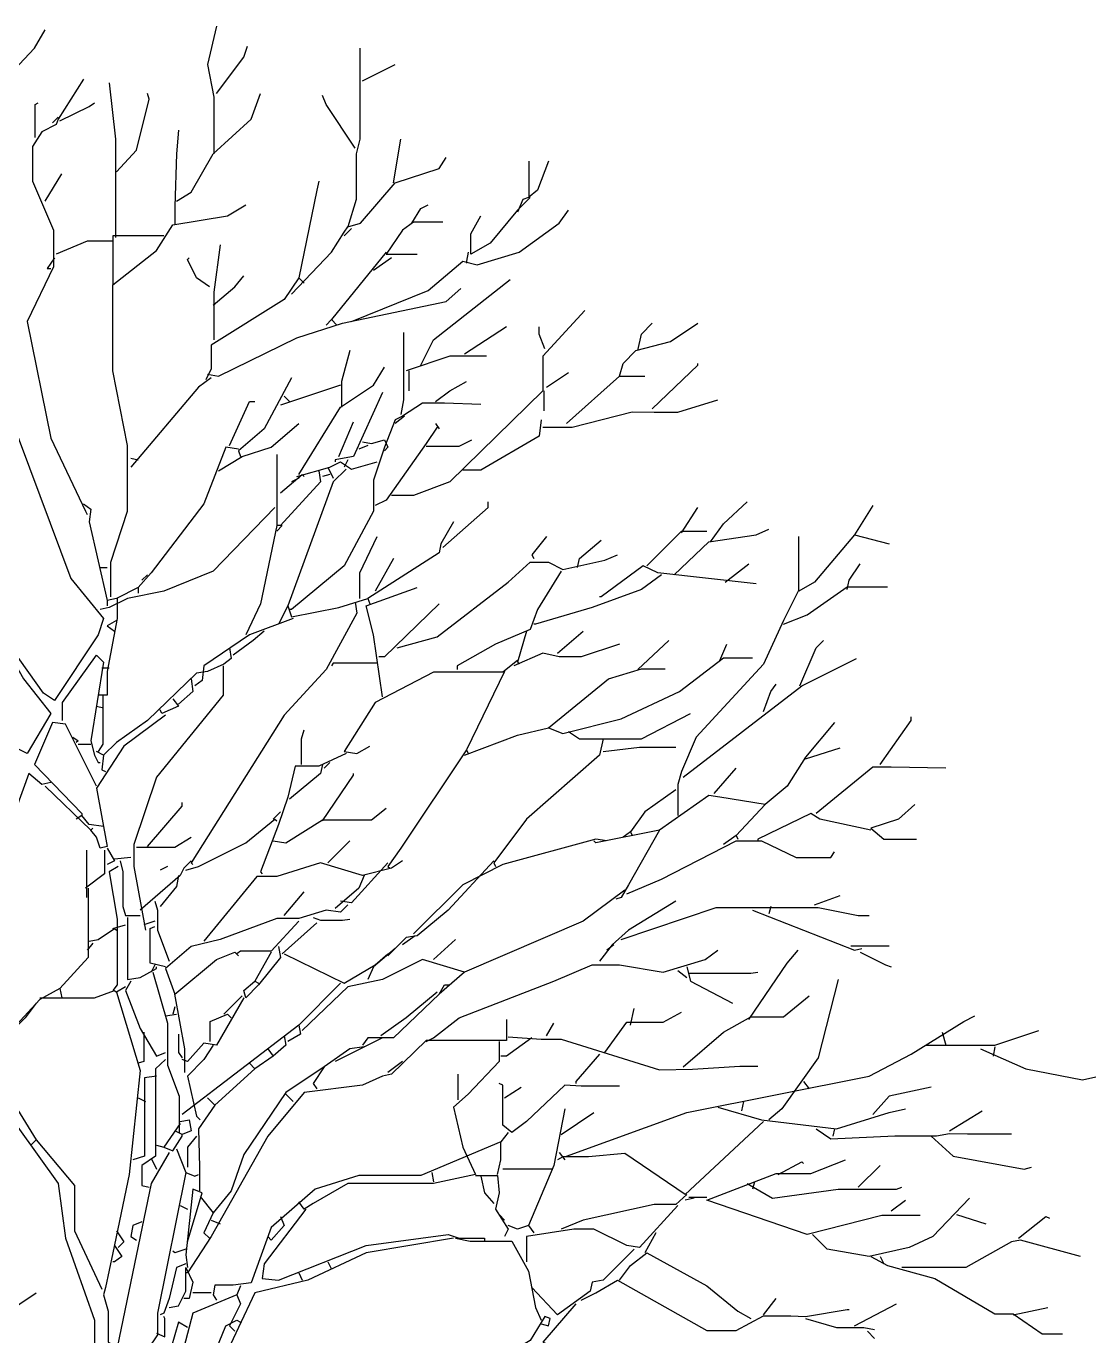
# Model space of a CAD drawing. Header units: millimetres. Extents: x -10794 to 121495, y 177957 to 264658.
# Drawn here: x 46626 to 51159, y 251671 to 257258 of the extents above; entities that cross this region are included whole.
import ezdxf

# ---------------------------------------------------------------- set-up
doc = ezdxf.new("R2010")
doc.units = ezdxf.units.MM

# ---------------------------------------------------------------- blocks, each defined once
blk = doc.blocks.new('A$C589840F9')
at = {"linetype": 'Continuous'}
for points in [[(4300.1, 10194.3), (4385.7, 10287.6), (4432.3, 10365.4)], [(5163.3, 10381), (5124.4, 10217.7), (5151.6, 10077.7), (5151.6, 9836.6)], [(5163.3, 10093.2), (5279.9, 10248.8), (5295.5, 10295.4)], [(5773.7, 10287.6), (5773.7, 9898.9), (5758.1, 9836.6), (5758.1, 9642.2), (5723.1, 9525.6)], [(5785.3, 10147.7), (5925.3, 10217.7)], [(4595.6, 10155.5), (4486.7, 9984.4), (4479, 9961.1), (4416.8, 9930), (4377.9, 9867.7), (4377.9, 9720), (4467.3, 9510.1), (4467.3, 9354.5), (4354.6, 9121.3), (4455.6, 8623.6), (4603.4, 8312.5), (4611.2, 8297)], [(4704.5, 10139.9), (4731.7, 9898.9), (4731.7, 9478.9)], [(4735.6, 9758.9), (4821.1, 9852.2), (4875.5, 10069.9), (4867.8, 10093.2)], [(4992.2, 9634.5), (5054.4, 9673.3), (5147.7, 9836.6), (5311, 9984.4), (5349.9, 10093.2)], [(5754.2, 9860), (5629.8, 10046.6), (5614.3, 10085.5)], [(4389.5, 9906.6), (4389.5, 10046.6), (4401.2, 10054.4)], [(4494.5, 9976.6), (4618.9, 10038.8), (4642.3, 10054.4)], [(4486.7, 9992.2), (4463.4, 9968.8)], [(5000, 9937.7), (4992.2, 9836.6), (4984.4, 9611.1), (4984.4, 9533.4)], [(5917.5, 9712.2), (5948.6, 9898.9)], [(5482.1, 9237.9), (5653.1, 9416.7), (5707.6, 9502.3), (5723.1, 9525.6), (5777.6, 9541.2), (5925.3, 9712.2), (6111.9, 9774.4), (6143, 9821.1)], [(6578.5, 9805.5), (6531.8, 9681.1), (6493, 9650), (6469.6, 9642.2), (6446.3, 9587.8)], [(6496.8, 9657.8), (6496.8, 9805.5)], [(4432.3, 9634.5), (4502.3, 9751.1)], [(5598.7, 9720), (5590.9, 9681.1), (5513.2, 9307.9), (5451, 9214.6), (5139.9, 9020.2), (5139.9, 8919.1), (5116.6, 8872.4)], [(4712.3, 7947.1), (4712.3, 8094.8), (4782.2, 8312.5), (4782.2, 8592.5), (4720, 8911.3), (4720, 9276.8), (4906.7, 9424.5), (4976.6, 9533.4), (5209.9, 9572.3), (5287.7, 9618.9)], [(5995.3, 9541.2), (6034.2, 9603.4), (6065.3, 9618.9)], [(6500.7, 9650), (6446.3, 9595.6), (6329.7, 9455.6), (6248, 9409), (6248, 9494.5), (6290.8, 9572.3)], [(5738.7, 9121.3), (6065.3, 9253.4), (6213, 9377.9), (6275.2, 9362.3), (6454.1, 9416.7), (6625.1, 9541.2), (6664, 9595.6)], [(5738.7, 9517.8), (5707.6, 9486.7)], [(6127.5, 9545), (6003.1, 9545), (5956.4, 9510.1), (5886.4, 9409), (5940.9, 9409), (6018.6, 9409)], [(4720, 9463.4), (4611.2, 9463.4), (4479, 9409)], [(4937.8, 9486.7), (4720, 9486.7), (4720, 9292.3), (4720, 9276.8)], [(5178.8, 9447.8), (5151.6, 9245.7), (5151.6, 9043.5)], [(4471.2, 9393.4), (4440.1, 9346.8), (4455.6, 9346.8)], [(5132.2, 9269), (5077.7, 9307.9), (5038.8, 9385.6), (5046.6, 9393.4)], [(5886.4, 9416.7), (5653.1, 9129), (5676.5, 9105.7)], [(5909.8, 9393.4), (5832, 9339)], [(6236.3, 9416.7), (6228.6, 9377.9), (6228.6, 9370.1)], [(5147.7, 9191.2), (5241, 9269), (5279.9, 9315.7)], [(5513.2, 9307.9), (5536.5, 9284.5)], [(6034.2, 8934.6), (6088.6, 9043.5), (6415.2, 9300.1)], [(5124.4, 8895.7), (5171, 8888), (5505.4, 9051.3), (5699.8, 9113.5), (6143, 9206.8), (6205.2, 9261.2)], [(6734, 9167.9), (6555.2, 8973.5), (6555.2, 8825.8), (6158.6, 8437), (6003.1, 8378.6), (5909.8, 8378.6)], [(5653.1, 9129), (5629.8, 9105.7)], [(6881.8, 8888), (6897.3, 8942.4), (6951.7, 8996.8), (7099.5, 9035.7), (7216.1, 9113.5)], [(6959.5, 8996.8), (6975.1, 9066.8), (7021.7, 9113.5)], [(5960.3, 9074.6), (5960.3, 8786.9), (5948.6, 8724.7)], [(6399.6, 9097.9), (6220.8, 8981.3)], [(6562.9, 9004.6), (6539.6, 9066.8), (6539.6, 9097.9)], [(5730.9, 8996.8), (5695.9, 8864.6), (5695.9, 8755.8)], [(6314.1, 8973.5), (6158.6, 8973.5), (5972, 8911.3)], [(7021.7, 8748), (7216.1, 8934.6), (7216.1, 8942.4)], [(5513.2, 8468.1), (5692, 8755.8), (5832, 8849.1), (5878.7, 8926.9)], [(5983.6, 8911.3), (5983.6, 8825.8)], [(6570.7, 8841.3), (6664, 8903.5)], [(6656.3, 8685.8), (6881.8, 8888), (6990.6, 8888)], [(4183.5, 8880.2), (4276.8, 8732.5), (4541.2, 8024.8), (4681.1, 7853.8), (4657.8, 7783.8), (4471.2, 7503.8), (4424.5, 7534.9), (4292.3, 7721.6), (4183.5, 7962.6), (4035.7, 8087), (3996.9, 8110.4)], [(5139.9, 8880.2), (5085.5, 8841.3), (4797.8, 8499.2)], [(5482.1, 8880.2), (5365.4, 8662.5), (5256.6, 8569.2), (5264.3, 8545.8)], [(5692, 8849.1), (5435.4, 8763.6)], [(6096.4, 8779.1), (6158.6, 8825.8), (6228.6, 8864.6)], [(5217.7, 8592.5), (5303.2, 8779.1), (5326.6, 8779.1)], [(5451, 8802.4), (5474.3, 8779.1)], [(6290.8, 8767.4), (6135.3, 8773.3), (6041.9, 8773.3), (5956.4, 8716.9), (5925.3, 8701.3), (5878.7, 8584.7), (5832, 8444.7), (5832, 8312.5), (5707.6, 8079.3), (5482.1, 7892.6), (5474.3, 7892.6)], [(5870.9, 8818), (5746.5, 8545.8), (5707.6, 8538.1), (5668.7, 8530.3), (5668.7, 8522.5)], [(6555.2, 8670.2), (6679.6, 8670.2), (6936.2, 8736.3), (7029.5, 8734.4), (7130.6, 8734.4), (7301.7, 8786.9)], [(6559.1, 8825.8), (6559.1, 8740.2)], [(5964.2, 8716.9), (5925.3, 8685.8)], [(5171, 8483.6), (5272.1, 8545.8), (5396.5, 8584.7), (5513.2, 8685.8)], [(5684.3, 8545.8), (5746.5, 8693.6)], [(6104.2, 8670.2), (6057.5, 8600.3), (5886.4, 8359.2), (5839.8, 8335.9)], [(6096.4, 8685.8), (6111.9, 8662.5)], [(6547.4, 8701.3), (6539.6, 8631.4), (6290.8, 8487.5), (6213, 8487.5)], [(5785.3, 8608), (5824.2, 8600.3), (5878.7, 8615.8), (5894.2, 8584.7), (5878.7, 8569.2)], [(6057.5, 8588.6), (6197.5, 8588.6), (6251.9, 8615.8)], [(5256.6, 8576.9), (5202.1, 8584.7), (5108.8, 8343.7), (4883.3, 8048.2), (4828.9, 7986), (4828.9, 7962.6)], [(5419.9, 8553.6), (5419.9, 8367), (5419.9, 8250.3), (5349.9, 7916), (5287.7, 7783.8)], [(5808.7, 8592.5), (5769.8, 8576.9)], [(4797.8, 8538.1), (4828.9, 8530.3)], [(5505.4, 8460.3), (5645.4, 8499.2), (5692, 8522.5), (5738.7, 8491.4), (5847.5, 8522.5)], [(5637.6, 8499.2), (5660.9, 8452.5)], [(5723.1, 8530.3), (5707.6, 8499.2)], [(5598.7, 8483.6), (5606.5, 8437), (5435.4, 8250.3), (5419.9, 8250.3)], [(5435.4, 8390.3), (5528.7, 8468.1), (5536.5, 8460.3)], [(5715.4, 8491.4), (5660.9, 8437), (5466.5, 7908.2), (5482.1, 7861.5), (5684.3, 7900.4), (5808.7, 7939.3)], [(5513.2, 8452.5), (5482.1, 8437)], [(5645.4, 8468.1), (5614.3, 8460.3)], [(4595.6, 8343.7), (4626.7, 8320.3), (4618.9, 8265.9), (4696.7, 7931.5)], [(5412.1, 8328.1), (5147.7, 8055.9), (4937.8, 7970.4), (4782.2, 7939.3), (4704.5, 7900.4), (4665.6, 7892.6)], [(6127.5, 8157), (6321.9, 8328.1), (6321.9, 8351.4)], [(7146.1, 8219.2), (7216.1, 8328.1)], [(7270.6, 8180.4), (7325, 8258.1), (7426.1, 8351.4)], [(7962.6, 8335.9), (7884.9, 8211.5), (8032.6, 8172.6)], [(5443.2, 8250.3), (5419.9, 8227)], [(6174.1, 8265.9), (6119.7, 8172.6), (6111.9, 8133.7), (5808.7, 7939.3), (5816.4, 7916)], [(6998.4, 8079.3), (7146.1, 8227), (7255, 8227)], [(7115, 8040.4), (7262.8, 8180.4), (7465, 8211.5), (7519.4, 8234.8)], [(5773.7, 7939.3), (5773.7, 8048.2), (5847.5, 8203.7)], [(6570.7, 8203.7), (6508.5, 8125.9), (6516.3, 8110.4)], [(6702.9, 8071.5), (6710.7, 8110.4), (6804, 8188.1)], [(7884.9, 8211.5), (7713.8, 8009.3), (7647.7, 7970.4), (7647.7, 8203.7)], [(5917.5, 8110.4), (5839.8, 7970.4)], [(5933.1, 7729.3), (6104.2, 7776), (6407.4, 8009.3), (6500.7, 8094.8), (6578.5, 8094.8), (6640.7, 8063.7), (6819.5, 8102.6), (6874, 8125.9)], [(4665.6, 8071.5), (4696.7, 8071.5)], [(6632.9, 8055.9), (6531.8, 7892.6), (6500.7, 7807.1), (6353, 7744.9), (6189.7, 7651.6), (6189.7, 7636)], [(7465, 8001.5), (7045.1, 8048.2), (6982.8, 8079.3), (6804, 7947.1), (6796.2, 7947.1)], [(7332.8, 8009.3), (7433.9, 8087)], [(7853.8, 7978.2), (7861.5, 8017.1), (7908.2, 8087)], [(4867.8, 8040.4), (4844.4, 8017.1)], [(7060.6, 8040.4), (6975.1, 7978.2), (6765.1, 7900.4), (6524.1, 7830.4), (6516.3, 7830.4)], [(7581.6, 7830.4), (7682.7, 7869.3), (7853.8, 7989.8), (8024.8, 7989.8)], [(4739.5, 7939.3), (4739.5, 7853.8), (4696.7, 7628.3), (4696.7, 7527.2), (4657.8, 7527.2)], [(4828.9, 7986), (4735.6, 7939.3), (4696.7, 7931.5), (4696.7, 7908.2)], [(5870.9, 7519.4), (5832, 7783.8), (5800.9, 7908.2), (6018.6, 7986)], [(7643.8, 7970.4), (7581.6, 7846), (7496.1, 7659.4), (7208.4, 7348.3), (7146.1, 7200.6), (7130.6, 7146.1), (7130.6, 7014)], [(5754.2, 7923.7), (5762, 7877.1), (5629.8, 7636), (5451, 7441.6), (5054.4, 6811.8), (5062.2, 6804)], [(5466.5, 7908.2), (5427.6, 7830.4)], [(6111.9, 7916), (5878.7, 7690.5), (5855.3, 7690.5)], [(4245.7, 7822.7), (4222.4, 7799.3), (4339, 7597.2), (4455.6, 7449.4), (4354.6, 7278.3), (4261.2, 7325), (4237.9, 7371.7), (4167.9, 7472.7)], [(4735.6, 7846), (4696.7, 7822.7), (4727.8, 7799.3)], [(5489.9, 7853.8), (5303.2, 7783.8), (5108.8, 7651.6), (5101.1, 7589.4), (5069.9, 7566.1)], [(5365.4, 7799.3), (5318.8, 7760.5), (5233.2, 7698.2)], [(6485.2, 7799.3), (6446.3, 7667.1), (6454.1, 7659.4)], [(6617.4, 7706), (6726.2, 7799.3)], [(5217.7, 7729.3), (5225.5, 7682.7), (5194.4, 7659.4), (5124.4, 7628.3), (5077.7, 7620.5), (4867.8, 7418.3), (4735.6, 7325), (4681.1, 7270.6), (4650, 7286.1)], [(6881.8, 7744.9), (6718.5, 7690.5), (6625.1, 7690.5), (6555.2, 7706), (6430.7, 7651.6)], [(6959.5, 7636), (7091.7, 7760.5)], [(7309.4, 7674.9), (7340.5, 7744.9)], [(7651.6, 7566.1), (7721.6, 7729.3), (7752.7, 7760.5)], [(4506.2, 7418.3), (4506.2, 7496.1), (4650, 7698.2), (4681.1, 7667.1), (4626.7, 7332.8), (4642.3, 7270.6), (4657.8, 7239.5), (4665.6, 7239.5)], [(5847.5, 7663.3), (5660.9, 7663.3), (5653.1, 7651.6)], [(6446.3, 7674.9), (6384.1, 7624.4), (6088.6, 7624.4), (5839.8, 7496.1), (5707.6, 7286.1), (5762, 7278.3), (5816.4, 7309.4)], [(6220.8, 7270.6), (6446.3, 7356.1), (6578.5, 7387.2), (6640.7, 7363.9), (6889.5, 7426.1), (7138.4, 7542.7), (7325, 7686.6), (7449.4, 7686.6)], [(7153.9, 7177.3), (7659.4, 7566.1), (7892.6, 7682.7)], [(4673.4, 7643.8), (4704.5, 7643.8)], [(5190.5, 7651.6), (5190.5, 7527.2), (4906.7, 7177.3), (4809.5, 6889.5), (4809.5, 6796.2), (4860, 6524.1)], [(6391.9, 7628.3), (6228.6, 7293.9), (6236.3, 7278.3)], [(6578.5, 7387.2), (6835.1, 7597.2), (6975.1, 7639.9), (7076.2, 7639.9)], [(5054.4, 7597.2), (5062.2, 7542.7), (5000, 7488.3)], [(7496.1, 7457.2), (7527.2, 7542.7), (7550.5, 7573.8)], [(4677.3, 7527.2), (4677.3, 7317.2), (4657.8, 7286.1)], [(4976.6, 7511.6), (5000, 7480.5), (4930, 7449.4), (4922.2, 7465)], [(4945.5, 7441.6), (4766.7, 7309.4), (4650, 7130.6), (4696.7, 6881.8), (4665.6, 6874), (4650, 6920.6), (4626.7, 6951.7)], [(4650, 7480.5), (4681.1, 7472.7)], [(6664, 7371.7), (6710.7, 7340.5), (6975.1, 7340.5), (7185, 7449.4)], [(7993.7, 7231.7), (8125.9, 7418.3), (8125.9, 7433.9)], [(4650, 7138.4), (4517.9, 7402.8), (4463.4, 7410.5), (4385.7, 7231.7), (4587.8, 7021.7), (4587.8, 7014)], [(5524.8, 7231.7), (5524.8, 7340.5), (5536.5, 7379.4)], [(7799.3, 7410.5), (7674.9, 7262.8), (7597.2, 7138.4), (7503.8, 7060.6), (7309.4, 7091.7), (7262.8, 7099.5), (7052.8, 6951.7), (6920.6, 6718.5), (6889.5, 6664), (6866.2, 6656.3)], [(4549, 7348.3), (4572.3, 7332.8), (4564.5, 7325)], [(6811.8, 7340.5), (6796.2, 7270.6), (6485.2, 6998.4), (6345.2, 6811.8), (6353, 6796.2)], [(4572.3, 7317.2), (4626.7, 7317.2)], [(4681.1, 7270.6), (4673.4, 7208.4), (4688.9, 7200.6)], [(5715.4, 7278.3), (5598.7, 7223.9), (5497.6, 7223.9), (5466.5, 7091.7), (5427.6, 6975.1), (5349.9, 6772.9), (5357.7, 6765.1)], [(6228.6, 7293.9), (5948.6, 6874), (5894.2, 6796.2), (5902, 6788.5)], [(6811.8, 7286.1), (6967.3, 7305.6), (7122.8, 7305.6)], [(7674.9, 7255), (7822.7, 7301.7)], [(5614.3, 7231.7), (5606.5, 7192.8), (5474.3, 7083.9)], [(5645.4, 7239.5), (5622, 7216.1)], [(7286.1, 7107.3), (7379.4, 7216.1)], [(8273.7, 7216.1), (8040.4, 7220), (7962.6, 7220), (7721.6, 7021.7)], [(4455.6, 7153.9), (4416.8, 7146.1), (4362.3, 7192.8), (4222.4, 6811.8), (4090.2, 6244.1), (4167.9, 5902), (4113.5, 5668.7), (4059.1, 5583.2), (4020.2, 5590.9), (4012.4, 5567.6), (4035.7, 5559.8), (4051.3, 5583.2)], [(5614.3, 6990.6), (5746.5, 7185), (5746.5, 7192.8)], [(4432.3, 7138.4), (4626.7, 6951.7), (4634.5, 6959.5)], [(7122.8, 7122.8), (6990.6, 7029.5), (6928.4, 6944), (6936.2, 6928.4)], [(4867.8, 6881.8), (5015.5, 7052.8), (5015.5, 7068.4)], [(5404.3, 6905.1), (5458.7, 6897.3), (5614.3, 6994.5), (5824.2, 6994.5), (5886.4, 7045.1)], [(7503.8, 7060.6), (7379.4, 6928.4), (7387.2, 6912.9)], [(8141.5, 7060.6), (8071.5, 6998.4), (7954.8, 6959.5), (8009.3, 6912.9), (8149.2, 6912.9)], [(4681.1, 6967.3), (4618.9, 6975.1), (4587.8, 7014), (4564.5, 6998.4)], [(5031.1, 6780.7), (5085.5, 6796.2), (5287.7, 6897.3), (5412.1, 6998.4), (5419.9, 6990.6)], [(5435.4, 7029.5), (5404.3, 6998.4)], [(7954.8, 6951.7), (7737.1, 6998.4), (7698.2, 7021.7), (7472.7, 6912.9), (7472.7, 6905.1)], [(7052.8, 6951.7), (6780.7, 6897.3), (6772.9, 6905.1)], [(6928.4, 6944), (6897.3, 6920.6)], [(7379.4, 6928.4), (7325, 6889.5)], [(4696.7, 6874), (4727.8, 6819.6), (4696.7, 6804)], [(4821.1, 6877.9), (4984.4, 6877.9), (5054.4, 6920.6)], [(5637.6, 6811.8), (5730.9, 6905.1)], [(6827.3, 6905.1), (6780.7, 6912.9), (6384.1, 6804), (6213, 6718.5), (6003.1, 6508.5)], [(6912.9, 6679.6), (7060.6, 6741.8), (7379.4, 6905.1), (7488.3, 6905.1), (7636, 6835.1), (7783.8, 6835.1), (7799.3, 6858.4)], [(4685, 6866.2), (4685, 6765.1), (4603.4, 6702.9)], [(4607.3, 6866.2), (4607.3, 6664)], [(4797.8, 6835.1), (4727.8, 6827.3)], [(4751.1, 6819.6), (4762.8, 6772.9), (4762.8, 6625.2), (4774.5, 6586.3), (4836.7, 6586.3)], [(5054.4, 6819.6), (5023.3, 6788.5), (5007.7, 6757.3), (4836.7, 6609.6)], [(5956.4, 6819.6), (5909.8, 6788.5), (5785.3, 6757.3), (5606.5, 6811.8), (5419.9, 6753.5), (5334.3, 6753.5), (5108.8, 6477.4)], [(6345.2, 6819.6), (6150.8, 6609.6), (6018.6, 6500.7), (5972, 6493), (5925.3, 6446.3), (5832, 6368.5), (5808.7, 6314.1)], [(4743.4, 6796.2), (4704.5, 6772.9), (4739.5, 6570.7), (4739.5, 6290.8), (4720, 6267.5)], [(4953.3, 6796.2), (4922.2, 6780.7)], [(5894.2, 6811.8), (5738.7, 6640.7), (5692, 6648.5)], [(5000, 6757.3), (4992.2, 6710.7), (4922.2, 6625.2)], [(5793.1, 6757.3), (5769.8, 6702.9), (5668.7, 6617.4)], [(4615.1, 6702.9), (4615.1, 6407.4), (4494.5, 6275.2), (4409, 6228.6), (4307.9, 6119.7), (4292.3, 6080.8), (4245.7, 6049.7), (4214.6, 5964.2), (4191.3, 5956.4), (4160.2, 5972)], [(5451, 6586.3), (5536.5, 6687.4)], [(6905.1, 6695.1), (6726.2, 6562.9), (6220.8, 6345.2), (6041.9, 6399.7), (5870.9, 6314.1), (5723.1, 6283), (5528.7, 6096.4)], [(7713.8, 6632.9), (7822.7, 6671.8)], [(4898.9, 6648.5), (4910.5, 6609.6), (4910.5, 6524.1), (4961.1, 6391.9)], [(5723.1, 6632.9), (5692, 6601.8), (5629.8, 6609.6), (5513.2, 6574.6), (5419.9, 6574.6), (5178.8, 6485.2), (5054.4, 6454.1), (4945.5, 6360.8), (4984.4, 6251.9)], [(7122.8, 6648.5), (6920.6, 6524.1), (6850.7, 6461.9), (6796.2, 6391.9)], [(6889.5, 6485.2), (7293.9, 6621.3), (7729.3, 6621.3), (7900.4, 6586.3), (7947.1, 6586.3)], [(7449.4, 6609.6), (7884.9, 6438.5), (7916, 6446.3)], [(7527.2, 6625.2), (7519.4, 6594.1)], [(4720, 6531.8), (4774.5, 6547.4)], [(4782.2, 6578.5), (4782.2, 6391.9), (4782.2, 6314.1), (4836.7, 6321.9), (4906.7, 6360.8), (4906.7, 6368.5)], [(4898.9, 6562.9), (4852.2, 6547.4)], [(4945.5, 6368.5), (4879.4, 6384.1), (4879.4, 6531.8), (4898.9, 6539.6)], [(5513.2, 6562.9), (5396.5, 6434.6), (5264.3, 6434.6), (5248.8, 6423)], [(5590.9, 6555.2), (5443.2, 6423)], [(5575.4, 6578.5), (5606.5, 6566.8), (5699.8, 6566.8), (5730.9, 6570.7)], [(4618.9, 6477.4), (4657.8, 6485.2), (4727.8, 6531.8), (4735.6, 6524.1)], [(6010.8, 6500.7), (5956.4, 6461.9)], [(6088.6, 6399.7), (6181.9, 6485.2)], [(4634.5, 6469.6), (4611.2, 6438.5)], [(5027.2, 5917.5), (5027.2, 6018.6), (4984.4, 6251.9), (5163.3, 6399.7), (5241, 6430.8), (5256.6, 6415.2)], [(5427.6, 6454.1), (5435.4, 6407.4), (5342.1, 6290.8), (5287.7, 6236.4), (5279.9, 6267.5), (5326.6, 6306.3), (5342.1, 6298.6)], [(5396.5, 6430.8), (5326.6, 6306.3)], [(5925.3, 6446.3), (5894.2, 6415.2)], [(6057.5, 6049.7), (6088.6, 6065.3), (6197.5, 6150.8), (6601.8, 6306.3), (6765.1, 6376.3), (6881.8, 6376.3), (7068.4, 6345.2), (7247.2, 6399.7), (7301.7, 6438.5)], [(6858.4, 6461.9), (6827.3, 6438.5)], [(7433.9, 6143), (7597.2, 6384.1), (7643.8, 6438.5)], [(7869.3, 6458), (8032.6, 6458)], [(7908.2, 6430.8), (8017.1, 6376.3), (8040.4, 6368.5)], [(4898.9, 6376.3), (4883.3, 6345.2)], [(5451, 6423), (5707.6, 6298.6), (5839.8, 6376.3), (5894.2, 6423)], [(4891.1, 6345.2), (4953.3, 6127.5), (4953.3, 5948.6), (5003.9, 5816.5), (5003.9, 5660.9)], [(6220.8, 6345.2), (6111.9, 6251.9), (6135.3, 6290.8), (6158.6, 6290.8)], [(7130.6, 6353), (7169.5, 6321.9)], [(7169.5, 6368.5), (7185, 6306.3), (7363.9, 6213)], [(7177.2, 6341.3), (7441.6, 6341.3), (7472.7, 6345.2)], [(7814.9, 6314.1), (7729.3, 5979.7), (7573.8, 5762), (7519.4, 5715.4)], [(4409, 6236.4), (4642.3, 6236.4), (4727.8, 6267.5), (4735.6, 6259.7)], [(4494.5, 6275.2), (4502.3, 6236.4)], [(4774.5, 6283), (4735.6, 6259.7), (4836.7, 5925.3), (4790, 5482.1), (4720, 5147.7), (4688.9, 5000), (4681.1, 4968.9), (4700.6, 4898.9), (4700.6, 4766.7), (4743.4, 4743.4)], [(4797.8, 6306.3), (4774.5, 6267.5), (4836.7, 6104.2), (4906.7, 5987.5), (4945.5, 6003.1)], [(5692, 6298.6), (5513.2, 6119.7), (5521, 6080.8), (5466.5, 6049.7)], [(6104.2, 6259.7), (5972, 6150.8), (5863.1, 6073.1)], [(4393.4, 6213), (4346.8, 6150.8), (4307.9, 6111.9), (4284.6, 6088.6), (4245.7, 5956.4), (4245.7, 5870.9), (4393.4, 5629.8), (4370.1, 5606.5)], [(5279.9, 6236.4), (5163.3, 6034.2), (5108.8, 6042), (5038.8, 5964.2), (5015.5, 5972)], [(5272.1, 6244.1), (5194.4, 6166.4)], [(6111.9, 6251.9), (5917.5, 6065.3), (5808.7, 6065.3), (5785.3, 6034.2)], [(7153.9, 5940.9), (7325, 6088.6), (7441.6, 6154.7), (7581.6, 6154.7), (7690.5, 6244.1)], [(4945.5, 6158.6), (4992.2, 6166.4)], [(4984.4, 6197.5), (4976.6, 6166.4)], [(5136, 6049.7), (5136, 6135.3), (5209.9, 6166.4), (5225.5, 6150.8)], [(6656.3, 5559.8), (7169.5, 5746.5), (7947.1, 5902), (8125.9, 5995.3), (8351.4, 6135.3), (8398.1, 6158.6)], [(6819.5, 6003.1), (6912.9, 6131.4), (7068.4, 6131.4), (7146.1, 6174.1)], [(6928.4, 6119.7), (6944, 6189.7)], [(5513.2, 6119.7), (5015.5, 5738.7)], [(6399.6, 6143), (6399.6, 6053.6), (6057.5, 6053.6), (5909.8, 5909.8), (5870.9, 5902), (5785.3, 5863.1), (5536.5, 5832), (5381, 5645.4), (5139.9, 5217.7), (5038.8, 5062.2), (5031.1, 5062.2)], [(6570.7, 6073.1), (6601.8, 6127.5)], [(8188.1, 6034.2), (8483.6, 6034.2), (8670.2, 6096.4)], [(4852.2, 6088.6), (4852.2, 5964.2), (4828.9, 5956.4)], [(5000, 6080.8), (5000, 6003.1), (5015.5, 5979.7)], [(5147.7, 6034.2), (5108.8, 5972), (5038.8, 5902), (5077.7, 5730.9), (5093.3, 5715.4)], [(5451, 6073.1), (5458.7, 6034.2), (5404.3, 5987.5)], [(6368.5, 6049.7), (6368.5, 5964.2), (6236.3, 5824.2), (6174.1, 5769.8), (6213, 5598.7), (6267.5, 5482.1), (6088.6, 5443.2), (5723.1, 5443.2), (5575.4, 5357.7), (5536.5, 5334.3), (5513.2, 5365.4)], [(5870.9, 6065.3), (5668.7, 5964.2)], [(6508.5, 6065.3), (6399.6, 5987.5), (6376.3, 5987.5)], [(6407.4, 6069.2), (6547.4, 6059.5), (6632.9, 6059.5), (7052.8, 5929.2), (7192.8, 5931.1), (7395, 5943.8), (7472.7, 5943.8)], [(8258.1, 6088.6), (8273.7, 6034.2)], [(5793.1, 6026.4), (5730.9, 6018.6), (5622, 5940.9), (5458.7, 5832), (5279.9, 5567.6), (5225.5, 5412.1), (5147.7, 5318.8)], [(5381, 6018.6), (5404.3, 5987.5), (5326.6, 5933.1), (5303.2, 5956.4)], [(6796.2, 5995.3), (6695.1, 5878.7), (6695.1, 5870.9)], [(8421.4, 6018.6), (8615.8, 5933.1), (8856.9, 5886.4), (8926.8, 5902)], [(8483.6, 6026.4), (8475.8, 5987.5)], [(4945.5, 5972), (4902.8, 5933.1), (4902.8, 5559.8), (4844.4, 5521), (4844.4, 5435.4), (4875.5, 5427.7)], [(5326.6, 5933.1), (5155.5, 5777.6), (5124.4, 5808.7)], [(5622, 5940.9), (5575.4, 5870.9), (5590.9, 5847.6)], [(5956.4, 5964.2), (5894.2, 5917.5)], [(4906.7, 5902), (4856.1, 5894.2), (4856.1, 5559.8), (4805.6, 5544.3)], [(6193.6, 5800.9), (6193.6, 5909.8)], [(6881.8, 5859.2), (6718.5, 5859.2), (6648.5, 5863.1), (6485.2, 5707.6), (6423, 5660.9), (6384.1, 5692), (6384.1, 5863.1), (6368.5, 5870.9)], [(7667.1, 5878.7), (7690.5, 5847.6)], [(5458.7, 5824.2), (5489.9, 5793.1)], [(6391.9, 5808.7), (6461.9, 5855.3)], [(8211.5, 5855.3), (8032.6, 5816.5), (7962.6, 5738.7)], [(4828.9, 5808.7), (4860, 5793.1)], [(5155.5, 5777.6), (5085.5, 5676.5), (5089.4, 5513.2), (5089.4, 5412.1)], [(6648.5, 5762), (6601.8, 5521), (6493, 5264.4), (6446.3, 5248.8), (6407.4, 5264.4)], [(7301.7, 5769.8), (7488.3, 5715.4), (7807.1, 5676.5), (8032.6, 5746.5), (8102.6, 5762)], [(7410.5, 5793.1), (7402.7, 5754.2)], [(5007.7, 5699.8), (4937.8, 5598.7), (4976.6, 5583.2), (5015.5, 5645.4), (5015.5, 5653.2)], [(5007.7, 5707.6), (5046.6, 5715.4), (5054.4, 5668.7), (5015.5, 5653.2), (4984.4, 5668.7)], [(7496.1, 5707.6), (7161.7, 5396.5), (6905.1, 5571.5), (6749.6, 5557.9), (6640.7, 5557.9), (6617.4, 5544.3)], [(6632.9, 5653.2), (6772.9, 5746.5)], [(8289.2, 5668.7), (8429.2, 5754.2)], [(4315.7, 5684.3), (4486.7, 5443.2), (4517.9, 5209.9), (4642.3, 4860), (4642.3, 4704.5), (4688.9, 4696.7)], [(5077.7, 5645.4), (5038.8, 5598.7), (5038.8, 5513.2)], [(6407.4, 5660.9), (6376.3, 5622.1)], [(7721.6, 5676.5), (7783.8, 5633.7), (8055.9, 5647.3), (8234.8, 5647.3), (8289.2, 5657), (8367, 5655.1), (8553.6, 5655.1)], [(7799.3, 5676.5), (7791.6, 5645.4)], [(8211.5, 5645.4), (8304.8, 5559.8), (8608, 5505.4), (8639.1, 5513.2)], [(4393.4, 5629.8), (4556.7, 5435.4), (4556.7, 5241), (4673.4, 4992.2)], [(4992.2, 5590.9), (5031.1, 5489.9), (4910.5, 4891.1), (4910.5, 4797.8), (4790, 4618.9), (4782.2, 4603.4)], [(4906.7, 5606.5), (4937.8, 5598.7)], [(6360.8, 5482.1), (6376.3, 5544.3), (6376.3, 5622.1), (6034.2, 5478.2), (5769.8, 5478.2), (5583.2, 5419.9), (5396.5, 5256.6), (5311, 5019.4), (5233.2, 5009.7), (5155.5, 5009.7), (5147.7, 4968.9), (5163.3, 4945.5)], [(4961.1, 5575.4), (4883.3, 5443.2), (4836.7, 5217.7), (4739.5, 4743.4), (4739.5, 4533.4)], [(4883.3, 5552.1), (4906.7, 5505.4)], [(6625.1, 5575.4), (6648.5, 5544.3)], [(8164.8, 5307.1), (8001.5, 5307.1), (7682.7, 5225.5), (7255, 5373.2), (7550.5, 5486), (7698.2, 5486), (7846, 5544.3)], [(7558.3, 5482.1), (7659.4, 5536.5), (7667.1, 5528.7)], [(5031.1, 5489.9), (5069.9, 5474.3), (5085.5, 5482.1)], [(6080.8, 5489.9), (6088.6, 5451)], [(6267.5, 5478.2), (6360.8, 5478.2), (6368.5, 5404.3), (6353, 5334.3), (6407.4, 5248.8), (6391.9, 5217.7)], [(6594, 5505.4), (6391.9, 5505.4), (6384.1, 5505.4)], [(7900.4, 5427.7), (7993.7, 5521)], [(5038.8, 5194.4), (5101.1, 5404.3), (5062.2, 5419.9), (5031.1, 5139.9), (5038.8, 5085.5)], [(6290.8, 5474.3), (6306.3, 5404.3), (6345.2, 5357.7)], [(7426.1, 5443.2), (7534.9, 5381), (7814.9, 5419.9), (7908.2, 5419.9), (8063.7, 5419.9), (8087, 5427.7)], [(7457.2, 5451), (7449.4, 5419.9)], [(5093.3, 5388.8), (5147.7, 5318.8), (5108.8, 5233.3), (5132.2, 5209.9)], [(7169.5, 5396.5), (7122.8, 5353.8), (7029.5, 5353.8), (6726.2, 5287.7), (6632.9, 5248.8)], [(7200.6, 5381), (7161.7, 5373.2)], [(7177.2, 5384.9), (7255, 5384.9)], [(8374.8, 5381), (8219.2, 5217.7), (8118.1, 5171), (7947.1, 5132.2), (7768.2, 5163.3), (7706, 5225.5)], [(8040.4, 5326.6), (8102.6, 5373.2)], [(5007.7, 5349.9), (5038.8, 5334.3)], [(5544.3, 5334.3), (5365.4, 5101.1), (5357.7, 5038.9), (5427.6, 5031.1), (5800.9, 5178.8), (6150.8, 5225.5), (6197.5, 5209.9), (6306.3, 5209.9), (6306.3, 5194.4)], [(6368.5, 5311), (6391.9, 5287.7)], [(7130.6, 5349.9), (6967.3, 5171), (6912.9, 5178.8), (6772.9, 5248.8), (6687.4, 5248.8), (6485.2, 5217.7), (6485.2, 5132.2)], [(8320.3, 5311), (8444.7, 5272.1)], [(4844.4, 5279.9), (4805.6, 5264.4), (4797.8, 5217.7), (4821.1, 5202.1)], [(5139.9, 5287.7), (5178.8, 5272.1)], [(5435.4, 5303.2), (5451, 5264.4), (5396.5, 5202.1), (5381, 5217.7)], [(6493, 5264.4), (6516.3, 5233.3)], [(8584.7, 5209.9), (8701.3, 5303.2), (8716.9, 5295.5)], [(4735.6, 5241), (4766.7, 5194.4), (4743.4, 5171)], [(6174.1, 5209.9), (5800.9, 5147.7), (5552.1, 5031.1), (5326.6, 4976.6), (5186.6, 4681.2), (5155.5, 4650.1), (5132.2, 4673.4)], [(6181.9, 5209.9), (6244.1, 5198.3), (6423, 5198.3), (6493, 5070), (6524.1, 4914.4), (6547.4, 4860)], [(7037.3, 5233.3), (6990.6, 5147.7)], [(8849.1, 5132.2), (8592.5, 5202.1), (8553.6, 5194.4), (8359.2, 5085.5), (8087, 5085.5)], [(4727.8, 5178.8), (4758.9, 5132.2), (4727.8, 5108.8), (4720, 5108.8)], [(5031.1, 5163.3), (4984.4, 5147.7), (4976.6, 5155.5)], [(6944, 5163.3), (6811.8, 5031.1), (6765.1, 5023.3), (6757.3, 4984.4), (6617.4, 4883.3), (6508.5, 5000)], [(6881.8, 5031.1), (6928.4, 5093.3), (6998.4, 5147.7), (7255, 5007.7), (7387.2, 4898.9), (7441.6, 4867.8)], [(5031.1, 5101.1), (4992.2, 5085.5), (4961.1, 4953.3), (4937.8, 4891.1), (4922.2, 4883.3)], [(4961.1, 4914.4), (5000, 4922.2), (5031.1, 4984.4), (5031.1, 5085.5), (5062.2, 5023.3), (5046.6, 4953.3), (5023.3, 4953.3)], [(5637.6, 5108.8), (5653.1, 5077.7)], [(6485.2, 5139.9), (6485.2, 5108.8)], [(7954.8, 5132.2), (8024.8, 5093.3), (8227, 5038.9), (8483.6, 4887.2), (8561.4, 4887.2), (8685.8, 4801.7), (8771.3, 4801.7)], [(7993.7, 5132.2), (8009.3, 5101.1)], [(5513.2, 5062.2), (5528.7, 5031.1)], [(6718.5, 4945.5), (6780.7, 4976.6), (6874, 5031.1), (7255, 4817.2), (7379.4, 4817.2), (7496.1, 4879.4), (7612.7, 4879.4), (7674.9, 4875.6), (7853.8, 4906.7), (7861.5, 4906.7)], [(4253.5, 4883.3), (4393.4, 4976.6)], [(5264.3, 5007.7), (5248.8, 4968.9), (5062.2, 4891.1), (5023.3, 4743.4), (4984.4, 4572.3), (4961.1, 4564.5), (4945.5, 4572.3)], [(5139.9, 4976.6), (5062.2, 4976.6)], [(5248.8, 4968.9), (5264.3, 4930), (5217.7, 4836.7), (5241, 4813.3)], [(6695.1, 4930), (6555.2, 4766.7), (6617.4, 4743.4), (6967.3, 4688.9), (7169.5, 4657.8), (7340.5, 4525.6), (7363.9, 4502.3)], [(7496.1, 4883.3), (7550.5, 4953.3)], [(7884.9, 4836.7), (8063.7, 4930)], [(4906.7, 4805.6), (4941.6, 4790), (4941.6, 4867.8), (4937.8, 4875.6)], [(6547.4, 4844.5), (6578.5, 4836.7), (6586.3, 4867.8), (6562.9, 4875.6), (6500.7, 4774.5), (6244.1, 4618.9), (6010.8, 4300.1), (5886.4, 4012.4), (5917.5, 3996.9), (5948.6, 4059.1), (5909.8, 4066.9)], [(7674.9, 4867.8), (7807.1, 4828.9), (7923.7, 4828.9), (7970.4, 4821.1)], [(8561.4, 4883.3), (8709.1, 4914.4)], [(5038.8, 4828.9), (5000, 4852.2), (4968.9, 4743.4), (4968.9, 4665.6), (5000, 4642.3)], [(5000, 4611.2), (5038.8, 4603.4), (5147.7, 4704.5), (5202.1, 4836.7), (5248.8, 4860), (5264.3, 4852.2)], [(7939.3, 4813.3), (7970.4, 4782.2)]]:
    blk.add_lwpolyline(points, dxfattribs=at)

msp = doc.modelspace()

# ---------------------------------------------------------------- block references
msp.add_blockref('A$C589840F9', (42275.2, 246877.4))

doc.saveas('drawing.dxf')
